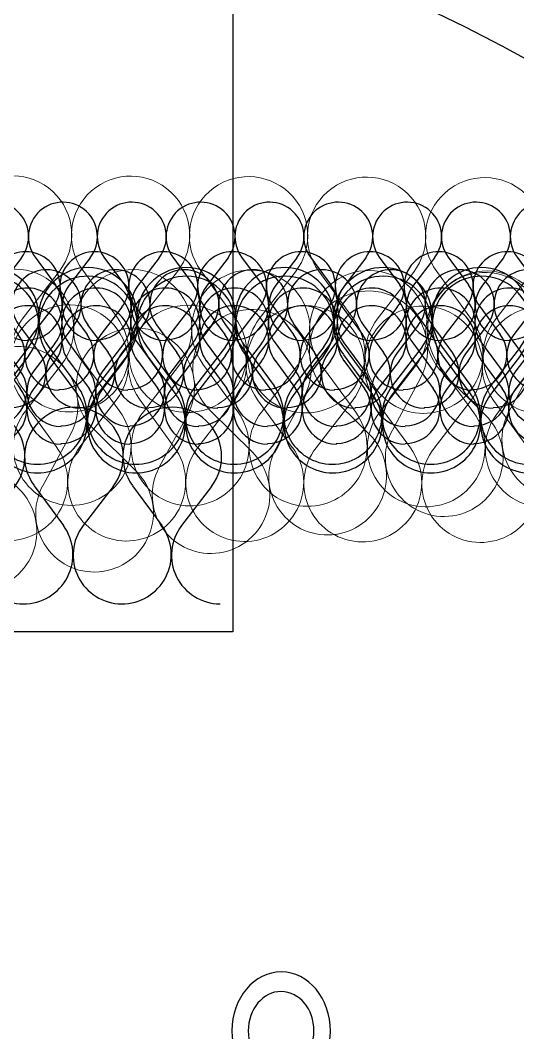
# Model space of a CAD drawing. Header units: metres. Extents: x -305 to 25519, y -357 to 67939.
# Drawn here: x 104.8 to 130.1, y -20.4 to 31.1 of the extents above; entities that cross this region are included whole.
import ezdxf

# ---------------------------------------------------------------- set-up
doc = ezdxf.new("R2010")
doc.units = ezdxf.units.M
doc.linetypes.add('PROJECTION', pattern=[0.3, 0.12, -0.18])
for name, color, linetype in [('020_cloi', 5, 'Continuous'), ('030_menuiserie', 1, 'Continuous'), ('070_trait-fin', 4, 'Continuous'), ('097_traits-fins-005', 4, 'Continuous'), ('BLC-CUI-S', 7, 'Continuous')]:
    doc.layers.add(name, color=color, linetype=linetype)
doc.layers.add('020_cloisons', color=5, linetype='Continuous', lineweight=5)
doc.layers.add('102_demol', color=10, linetype='Continuous', lineweight=5)
doc.layers.add('090_repères-axes', color=230, linetype='Continuous', plot=False)

# ---------------------------------------------------------------- blocks, each defined once
blk = doc.blocks.new('*U43')
at = {"layer": '070_trait-fin', "linetype": 'Continuous'}
for p, q in [((-1.388, 0.725), (-0.349, -0.689)), ((1.42, 0.696), (0.353, -0.696))]:
    blk.add_line(p, q, dxfattribs=at)
for centre, start, end in [((0.027, 1.763), 322.5484, 216.2881), ((-1.763, -1.728), 269.4183, 36.2881), ((1.746, -1.763), 142.5484, 269.4183)]:
    blk.add_arc(centre, 1.755, start, end, dxfattribs=at)
blk = doc.blocks.new('*U44')
at = {"layer": '020_cloi', "color": 0, "linetype": 'ByBlock', "lineweight": -2, "transparency": 16777216}
for p in [(17.5, 0), (21, 0), (24.5, 0), (28, 0), (31.5, 0), (35, 0), (38.5, 0), (42, 0), (45.5, 0)]:
    blk.add_blockref('*U43', p, dxfattribs=at)
blk = doc.blocks.new('*E65')
at = {"layer": 'BLC-CUI-S', "color": 0, "ltscale": 0.5}
for radius in [0.03, 0.02]:
    blk.add_arc((-0.40072, 0.2998), radius, 0.0001118675900953, 5.1867584044e-05, dxfattribs=at)
blk = doc.blocks.new('R+1 Projet')
at = {"layer": '102_demol', "xscale": 83.50075504620216, "yscale": 100.0000000000016, "zscale": 83.50075504620216, "rotation": 179.7712203175564}
blk.add_blockref('*E65', (-12.983, -0.441), dxfattribs=at)
blk = doc.blocks.new('*U75')
at = {"linetype": 'PROJECTION', "ltscale": 0.75}
blk.add_arc((0.03522, -0.00842), 0.63853, 359.95495, 88.30014, dxfattribs=at)
blk = doc.blocks.new('*U67')
at = {"layer": '097_traits-fins-005', "linetype": 'Continuous'}
for p, q in [((-1.982, 1.01), (-0.499, -1.01)), ((2.028, 0.969), (0.504, -1.02))]:
    blk.add_line(p, q, dxfattribs=at)
for centre, radius, start, end in [((0.038, 2.494), 2.506, 322.5484, 216.2881), ((-2.519, -2.494), 2.506, 269.4183, 36.2881), ((2.476, -2.521), 2.479, 142.7235, 269.8189)]:
    blk.add_arc(centre, radius, start, end, dxfattribs=at)
blk = doc.blocks.new('*U68')
at = {"layer": '020_cloi', "color": 0, "linetype": 'ByBlock', "lineweight": -2, "transparency": 16777216}
for p in [(20, 0), (25, 0), (30, 0), (35, 0), (40, 0), (45, 0)]:
    blk.add_blockref('*U67', p, dxfattribs=at)
blk = doc.blocks.new('*U69')
at = {"layer": '097_traits-fins-005', "linetype": 'Continuous'}
for p, q in [((-1.982, 1.01), (-0.499, -1.01)), ((2.028, 0.969), (0.504, -1.02))]:
    blk.add_line(p, q, dxfattribs=at)
for centre, radius, start, end in [((0.038, 2.494), 2.506, 322.5484, 216.2881), ((-2.519, -2.494), 2.506, 269.4183, 36.2881), ((2.476, -2.521), 2.479, 142.7235, 269.8189)]:
    blk.add_arc(centre, radius, start, end, dxfattribs=at)
blk = doc.blocks.new('*U70')
at = {"layer": '020_cloi', "color": 0, "linetype": 'ByBlock', "lineweight": -2, "transparency": 16777216}
for p in [(20, 0), (25, 0), (30, 0), (35, 0), (40, 0), (45, 0)]:
    blk.add_blockref('*U69', p, dxfattribs=at)
blk = doc.blocks.new('*U77')
at = {"linetype": 'PROJECTION', "ltscale": 0.75}
blk.add_arc((0.67353, -0.00842), 0.63853, 91.69986, 180.04505, dxfattribs=at)
blk = doc.blocks.new('*U170')
at = {"layer": '097_traits-fins-005', "linetype": 'Continuous'}
for p, q in [((-1.982, 1.01), (-0.499, -1.01)), ((2.028, 0.969), (0.504, -1.02))]:
    blk.add_line(p, q, dxfattribs=at)
for centre, radius, start, end in [((0.038, 2.494), 2.506, 322.5484, 216.2881), ((-2.519, -2.494), 2.506, 269.4183, 36.2881), ((2.476, -2.521), 2.479, 142.7235, 269.8189)]:
    blk.add_arc(centre, radius, start, end, dxfattribs=at)
blk = doc.blocks.new('*U171')
at = {"layer": '020_cloi', "color": 0, "linetype": 'ByBlock', "lineweight": -2, "transparency": 16777216}
for p in [(0, 0), (5, 0), (10, 0), (15, 0), (20, 0), (25, 0)]:
    blk.add_blockref('*U170', p, dxfattribs=at)
blk = doc.blocks.new('*U181')
at = {"linetype": 'PROJECTION', "ltscale": 0.75}
blk.add_arc((0.03525, -0.00835), 0.726, 359.95495, 88.30014, dxfattribs=at)
blk = doc.blocks.new('*U190')
at = {"linetype": 'PROJECTION', "ltscale": 0.75}
blk.add_arc((0.03528, 0.07919), 0.81322, 359.95495, 88.30014, dxfattribs=at)
blk = doc.blocks.new('*U310')
at = {"layer": '020_cloisons', "color": 4, "linetype": 'Continuous'}
for p, q in [((-2.379, 1.212), (-0.599, -1.212)), ((2.434, 1.163), (0.605, -1.224))]:
    blk.add_line(p, q, dxfattribs=at)
for centre, radius, start, end in [((0.046, 2.992), 3.008, 322.5484, 216.2881), ((-3.023, -2.992), 3.008, 269.4183, 36.2881), ((2.971, -3.026), 2.974, 142.7235, 269.8189)]:
    blk.add_arc(centre, radius, start, end, dxfattribs=at)
blk = doc.blocks.new('*U311')
at = {"layer": '020_cloi', "color": 0, "linetype": 'ByBlock', "lineweight": -2, "transparency": 16777216}
for p in [(18, 0), (24, 0), (30, 0), (36, 0), (42, 0)]:
    blk.add_blockref('*U310', p, dxfattribs=at)
blk = doc.blocks.new('*U316')
at = {"layer": '020_cloisons', "color": 4, "linetype": 'Continuous'}
for p, q in [((-2.379, 1.212), (-0.599, -1.212)), ((2.434, 1.163), (0.605, -1.224))]:
    blk.add_line(p, q, dxfattribs=at)
for centre, radius, start, end in [((0.046, 2.992), 3.008, 322.5484, 216.2881), ((-3.023, -2.992), 3.008, 269.4183, 36.2881), ((2.971, -3.026), 2.974, 142.7235, 269.8189)]:
    blk.add_arc(centre, radius, start, end, dxfattribs=at)
blk = doc.blocks.new('*U317')
at = {"layer": '020_cloi', "color": 0, "linetype": 'ByBlock', "lineweight": -2, "transparency": 16777216}
for p in [(0, 0), (6, 0), (12, 0), (18, 0), (24, 0), (30, 0), (36, 0), (42, 0), (48, 0), (54, 0), (60, 0)]:
    blk.add_blockref('*U316', p, dxfattribs=at)
blk = doc.blocks.new('*U328')
at = {"layer": '020_cloisons', "color": 4, "linetype": 'Continuous'}
for p, q in [((-2.379, 1.212), (-0.599, -1.212)), ((2.434, 1.163), (0.605, -1.224))]:
    blk.add_line(p, q, dxfattribs=at)
for centre, radius, start, end in [((0.046, 2.992), 3.008, 322.5484, 216.2881), ((-3.023, -2.992), 3.008, 269.4183, 36.2881), ((2.971, -3.026), 2.974, 142.7235, 269.8189)]:
    blk.add_arc(centre, radius, start, end, dxfattribs=at)
blk = doc.blocks.new('*U329')
at = {"layer": '020_cloi', "color": 0, "linetype": 'ByBlock', "lineweight": -2, "transparency": 16777216}
for p in [(12, 0), (18, 0), (24, 0), (30, 0), (36, 0)]:
    blk.add_blockref('*U328', p, dxfattribs=at)
blk = doc.blocks.new('*U353')
at = {"layer": '020_cloisons', "color": 4, "linetype": 'Continuous'}
for p, q in [((-2.379, 1.212), (-0.599, -1.212)), ((2.434, 1.163), (0.605, -1.224))]:
    blk.add_line(p, q, dxfattribs=at)
for centre, radius, start, end in [((0.046, 2.992), 3.008, 322.5484, 216.2881), ((-3.023, -2.992), 3.008, 269.4183, 36.2881), ((2.971, -3.026), 2.974, 142.7235, 269.8189)]:
    blk.add_arc(centre, radius, start, end, dxfattribs=at)
blk = doc.blocks.new('*U354')
at = {"layer": '020_cloi', "color": 0, "linetype": 'ByBlock', "lineweight": -2, "transparency": 16777216}
for p in [(24, 0), (30, 0), (36, 0), (42, 0), (48, 0)]:
    blk.add_blockref('*U353', p, dxfattribs=at)
blk = doc.blocks.new('*U363')
at = {"layer": '070_trait-fin', "linetype": 'Continuous'}
for p, q in [((-1.388, 0.725), (-0.349, -0.689)), ((1.42, 0.696), (0.353, -0.696))]:
    blk.add_line(p, q, dxfattribs=at)
for centre, start, end in [((0.027, 1.763), 322.5484, 216.2881), ((-1.763, -1.728), 269.4183, 36.2881), ((1.746, -1.763), 142.5484, 269.4183)]:
    blk.add_arc(centre, 1.755, start, end, dxfattribs=at)
blk = doc.blocks.new('*U364')
at = {"layer": '020_cloi', "color": 0, "linetype": 'ByBlock', "lineweight": -2, "transparency": 16777216}
for p in [(21, 0), (24.5, 0), (28, 0), (31.5, 0), (35, 0), (38.5, 0), (42, 0), (45.5, 0)]:
    blk.add_blockref('*U363', p, dxfattribs=at)
blk = doc.blocks.new('*U365')
at = {"layer": '070_trait-fin', "linetype": 'Continuous'}
for p, q in [((-1.388, 0.725), (-0.349, -0.689)), ((1.42, 0.696), (0.353, -0.696))]:
    blk.add_line(p, q, dxfattribs=at)
for centre, start, end in [((0.027, 1.763), 322.5484, 216.2881), ((-1.763, -1.728), 269.4183, 36.2881), ((1.746, -1.763), 142.5484, 269.4183)]:
    blk.add_arc(centre, 1.755, start, end, dxfattribs=at)
blk = doc.blocks.new('*U366')
at = {"layer": '020_cloi', "color": 0, "linetype": 'ByBlock', "lineweight": -2, "transparency": 16777216}
for p in [(21, 0), (24.5, 0), (28, 0), (31.5, 0), (35, 0), (38.5, 0), (42, 0), (45.5, 0)]:
    blk.add_blockref('*U365', p, dxfattribs=at)
blk = doc.blocks.new('*U78')
at = {"linetype": 'PROJECTION', "ltscale": 0.75}
blk.add_arc((0.68436, 0.00051), 0.64936, 91.69986, 180.04505, dxfattribs=at)
blk = doc.blocks.new('*U1178')
at = {"layer": '070_trait-fin', "linetype": 'Continuous'}
for p, q in [((-1.388, 0.725), (-0.349, -0.689)), ((1.42, 0.696), (0.353, -0.696))]:
    blk.add_line(p, q, dxfattribs=at)
for centre, start, end in [((0.027, 1.763), 322.5484, 216.2881), ((-1.763, -1.728), 269.4183, 36.2881), ((1.746, -1.763), 142.5484, 269.4183)]:
    blk.add_arc(centre, 1.755, start, end, dxfattribs=at)
blk = doc.blocks.new('*U1179')
at = {"layer": '020_cloi', "color": 0, "linetype": 'ByBlock', "lineweight": -2, "transparency": 16777216}
for p in [(21, 0), (24.5, 0), (28, 0), (31.5, 0), (35, 0), (38.5, 0), (42, 0), (45.5, 0)]:
    blk.add_blockref('*U1178', p, dxfattribs=at)
blk = doc.blocks.new('*U1180')
at = {"layer": '070_trait-fin', "linetype": 'Continuous'}
for p, q in [((-1.388, 0.725), (-0.349, -0.689)), ((1.42, 0.696), (0.353, -0.696))]:
    blk.add_line(p, q, dxfattribs=at)
for centre, start, end in [((0.027, 1.763), 322.5484, 216.2881), ((-1.763, -1.728), 269.4183, 36.2881), ((1.746, -1.763), 142.5484, 269.4183)]:
    blk.add_arc(centre, 1.755, start, end, dxfattribs=at)
blk = doc.blocks.new('*U1181')
at = {"layer": '020_cloi', "color": 0, "linetype": 'ByBlock', "lineweight": -2, "transparency": 16777216}
for p in [(21, 0), (24.5, 0), (28, 0), (31.5, 0), (35, 0), (38.5, 0), (42, 0), (45.5, 0)]:
    blk.add_blockref('*U1180', p, dxfattribs=at)
blk = doc.blocks.new('*U1183')
at = {"linetype": 'PROJECTION', "ltscale": 0.75}
blk.add_arc((0.67353, -0.01045), 0.63853, 91.69986, 180.04505, dxfattribs=at)

msp = doc.modelspace()

# ---------------------------------------------------------------- linework, layer by layer
at = {"layer": '090_repères-axes'}
msp.add_lwpolyline([(65.644, 35), (115.644, 35), (115.644, 0), (65.644, 0)], close=True, dxfattribs=at)

# ---------------------------------------------------------------- block references
msp.add_blockref('R+1 Projet', (97.734, 10.262))
at = {"layer": '020_cloi'}
for name, p, rotation in [('*U311', (87.403, 5.706), 9.02395118235826), ('*U329', (92.379, 17.228), 359.7712199489714), ('*U317', (92.489, 12.48), 359.7712201807957), ('*U354', (83.266, 10.716), 359.7712038012189)]:
    msp.add_blockref(name, p, dxfattribs=dict(at, rotation=rotation))
for name, p in [('*U44', (85.972, 18.315)), ('*U364', (84.075, 15.799)), ('*U68', (83.232, 13.51)), ('*U366', (85.145, 14.878)), ('*U70', (83.238, 13.071)), ('*U1181', (84.175, 13.951)), ('*U1179', (84.175, 13.052)), ('*U171', (87.521, 6.412))]:
    msp.add_blockref(name, p, dxfattribs=at)
at = {"layer": '030_menuiserie'}
for name, p, xscale, yscale, zscale, rotation in [('*U78', (87.186, 45.083), 138.5501950750057, 138.5501950750057, 138.5501950750057, 269.9528896822737), ('*U181', (87.592, 20.909), -114.2857143455838, 114.2857143455838, 114.2857143455838, 180), ('*U75', (83.247, 15.754), -114.2857143455838, 114.2857143455838, 114.2857143455838, 180), ('*U77', (86.029, 13.006), -114.2857143455838, 114.2857143455838, 114.2857143455838, 180), ('*U1183', (85.068, 13.004), -114.2857143455838, 114.2857143455838, 114.2857143455838, 180), ('*U190', (87.44, 13.269), -114.2857143455838, 114.2857143455838, 114.2857143455838, 180)]:
    msp.add_blockref(name, p, dxfattribs=dict(at, xscale=xscale, yscale=yscale, zscale=zscale, rotation=rotation))

doc.saveas('drawing.dxf')
